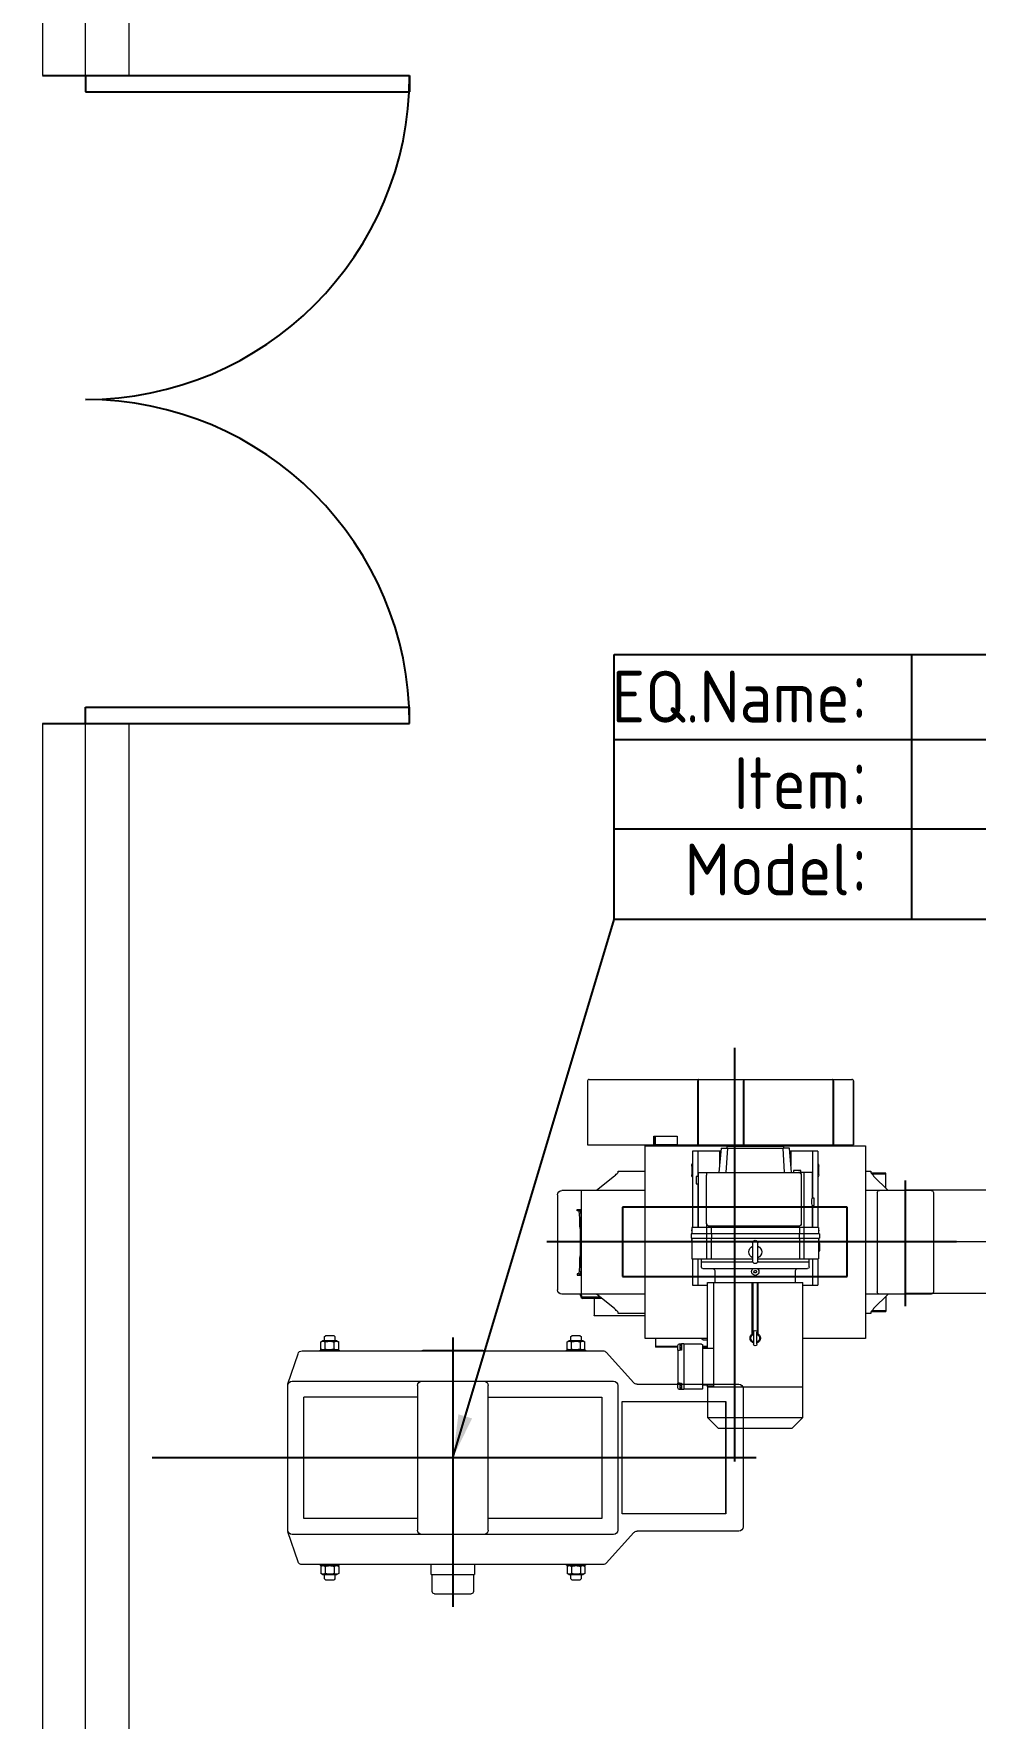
# Model space of a CAD drawing. Extents: x -681219 to -550379, y -242630 to -158199.
# Drawn here: x -638575 to -636396, y -218720 to -214820 of the extents above; entities that cross this region are included whole.
import ezdxf
from ezdxf.lldxf.tags import DXFTag

# ---------------------------------------------------------------- set-up
doc = ezdxf.new("R2010")
doc.units = 0
doc.header["$LTSCALE"] = 1000
doc.linetypes.add('DASHED2', pattern=[9.525, 6.35, -3.175])
doc.layers.get('0').update_dxf_attribs({"linetype": 'CONTINUOUS'})
for name, color, linetype in [('center', 253, 'CENTER2'), ('GY_Bj_Hatch', 9, 'CONTINUOUS'), ('GY_Door', 4, 'CONTINUOUS'), ('interface', 251, 'DASHED2'), ('NEW1', 2, 'CONTINUOUS'), ('TEXT', 7, 'CONTINUOUS')]:
    doc.layers.add(name, color=color, linetype=linetype)
doc.layers.add('famsun', color=7, linetype='CONTINUOUS', lineweight=0)
doc.layers.add('轴网_轴线', color=1, linetype='CENTER2', lineweight=0)
doc.styles.add('ISOCP', font='isocp.shx', dxfattribs={"bigfont": 'gbcbig.shx'})
tags = doc.linetypes.add('CENTER2', pattern=[28.575, 19.05, -3.175, 3.175, -3.175]).pattern_tags.tags
tags[10:11] = [DXFTag(74, 4), DXFTag(75, 0), DXFTag(340, '0'), DXFTag(46, 0.0), DXFTag(50, 0.0), DXFTag(44, 0.0), DXFTag(45, 0.0)]
tags[8:9] = [DXFTag(74, 4), DXFTag(75, 0), DXFTag(340, '0'), DXFTag(46, 0.0), DXFTag(50, 0.0), DXFTag(44, 0.0), DXFTag(45, 0.0)]
tags[6:7] = [DXFTag(74, 4), DXFTag(75, 0), DXFTag(340, '0'), DXFTag(46, 0.0), DXFTag(50, 0.0), DXFTag(44, 0.0), DXFTag(45, 0.0)]
tags[4:5] = [DXFTag(74, 4), DXFTag(75, 0), DXFTag(340, '0'), DXFTag(46, 0.0), DXFTag(50, 0.0), DXFTag(44, 0.0), DXFTag(45, 0.0)]
doc.dimstyles.new('STD2', dxfattribs={"dimscale": 40, "dimtxt": 2.5, "dimasz": 2.5, "dimexe": 1, "dimexo": 0.7, "dimgap": 0.7, "dimtad": 1, "dimdec": 0, "dimdsep": 46, "dimtxsty": 'ISOCP', "dimcen": 2.5, "dimadec": 1, "dimazin": 2, "dimtfac": 1, "dimtdec": 0, "dimtmove": 0, "dimatfit": 3, "dimfxl": 0, "dimarcsym": 0})

# ---------------------------------------------------------------- blocks, each defined once
blk = doc.blocks.new('轴网FB0EDE194AE0F5E0')
at = {"layer": '轴网_轴线'}
blk.add_line((14500, -1200), (14500, 23700), dxfattribs=at)
blk = doc.blocks.new('*U60')
at = {"color": 0, "linetype": 'ByBlock', "lineweight": -2}
for p, q in [((-295, 282.5), (-297, 280.5)), ((-297, 280.5), (-297, 270.5)), ((-295, 282.5), (-275, 282.5)), ((-273, 280.5), (-275, 282.5)), ((-273, 270.5), (-273, 280.5)), ((275, 282.5), (273, 280.5)), ((273, 280.5), (273, 270.5)), ((275, 282.5), (295, 282.5)), ((297, 280.5), (295, 282.5)), ((297, 270.5), (297, 280.5)), ((-355, 244.2), (-419, 173.3)), ((348.8, 247.5), (-347.6, 247.5)), ((-307, 249), (-263, 249)), ((-307, 249), (-307, 247.5)), ((-301.6, 270.5), (-305.8, 268.1)), ((-305.8, 251.4), (-305.8, 268.1)), ((-305.8, 251.4), (-301.6, 249)), ((-301.6, 270.5), (-268.4, 270.5)), ((-295.4, 251.4), (-295.4, 268.1)), ((-274.6, 251.4), (-274.6, 268.1)), ((-264.2, 268.1), (-268.4, 270.5)), ((-268.4, 249), (-264.2, 251.4)), ((-264.2, 251.4), (-264.2, 268.1)), ((-263, 247.5), (-263, 249)), ((-69.4, 248.5), (69.4, 248.5)), ((263, 249), (307, 249)), ((263, 249), (263, 247.5)), ((268.4, 270.5), (264.2, 268.1)), ((264.2, 251.4), (264.2, 268.1)), ((264.2, 251.4), (268.4, 249)), ((268.4, 270.5), (301.6, 270.5)), ((274.6, 251.4), (274.6, 268.1)), ((295.4, 251.4), (295.4, 268.1)), ((305.8, 268.1), (301.6, 270.5)), ((301.6, 249), (305.8, 251.4)), ((305.8, 251.4), (305.8, 268.1)), ((307, 247.5), (307, 249)), ((381.5, 171.5), (358.3, 240.7)), ((-672, 160), (-672, -160)), ((-426.4, 170), (-662, 170)), ((-382, 167.5), (-382, -167.5)), ((372, 177.5), (-372, 177.5)), ((-82, -167.5), (-82, 167.5)), ((82, 167.5), (82, -167.5)), ((382, -167.5), (382, 167.5)), ((-632, 130), (-632, -130)), ((-392, 130), (-632, 130)), ((-631.8, -130), (-631.8, 130)), ((-392, -130), (-392, 130)), ((-345, 140.5), (-345, -140.5)), ((-82, 140.5), (-345, 140.5)), ((82, 140.5), (345, 140.5)), ((345, -140.5), (345, 140.5)), ((-632, -130), (-392, -130)), ((-345, -140.5), (-82, -140.5)), ((82, -140.5), (345, -140.5)), ((-662, -170), (-426.4, -170)), ((-419, -173.3), (-355, -244.2)), ((-372, -177.5), (372, -177.5)), ((358.3, -240.7), (381.5, -171.5)), ((-347.6, -247.5), (348.8, -247.5)), ((-307, -247.5), (-307, -249)), ((-263, -249), (-307, -249)), ((-301.6, -249), (-305.8, -251.4)), ((-305.8, -251.4), (-305.8, -268.1)), ((-305.8, -268.1), (-301.6, -270.5)), ((-268.4, -270.5), (-301.6, -270.5)), ((-297, -270.5), (-297, -280.5)), ((-295.4, -251.4), (-295.4, -268.1)), ((-274.6, -251.4), (-274.6, -268.1)), ((-273, -280.5), (-273, -270.5)), ((-264.2, -251.4), (-268.4, -249)), ((-268.4, -270.5), (-264.2, -268.1)), ((-264.2, -251.4), (-264.2, -268.1)), ((-263, -249), (-263, -247.5)), ((-50, -247.5), (-50, -270)), ((50, -270), (-50, -270)), ((-47.5, -270), (-47.5, -310)), ((47.5, -310), (47.5, -270)), ((50, -270), (50, -247.5)), ((263, -247.5), (263, -249)), ((307, -249), (263, -249)), ((268.4, -249), (264.2, -251.4)), ((264.2, -251.4), (264.2, -268.1)), ((264.2, -268.1), (268.4, -270.5)), ((301.6, -270.5), (268.4, -270.5)), ((273, -270.5), (273, -280.5)), ((274.6, -251.4), (274.6, -268.1)), ((295.4, -251.4), (295.4, -268.1)), ((297, -280.5), (297, -270.5)), ((305.8, -251.4), (301.6, -249)), ((301.6, -270.5), (305.8, -268.1)), ((305.8, -251.4), (305.8, -268.1)), ((307, -249), (307, -247.5)), ((-297, -280.5), (-295, -282.5)), ((-275, -282.5), (-295, -282.5)), ((-275, -282.5), (-273, -280.5)), ((273, -280.5), (275, -282.5)), ((295, -282.5), (275, -282.5)), ((295, -282.5), (297, -280.5)), ((42.5, -315), (-42.5, -315))]:
    blk.add_line(p, q, dxfattribs=at)
for centre, radius, start, end in [((-347.6, 237.5), 10, 90, 137.9108), ((-300.6, 260.4), 9.27, 55.9, 124.103), ((-300.6, 259.1), 9.27, 235.8969, 304.1002), ((-269.4, 260.4), 9.27, 55.8969, 124.1002), ((-269.4, 259.1), 9.27, 235.9, 304.103), ((-69.4, 243.9), 4.6, 90, 128.5), ((69.4, 243.9), 4.6, 51.5, 90), ((269.4, 260.4), 9.27, 55.9, 124.103), ((269.4, 259.1), 9.27, 235.8969, 304.1002), ((300.6, 260.4), 9.27, 55.8969, 124.1002), ((300.6, 259.1), 9.27, 235.9, 304.103), ((348.8, 237.5), 10, 18.5458, 90), ((-662, 160), 10, 90, 180), ((-426.4, 180), 10, 270, 317.9108), ((-372, 167.5), 10, 90, 180), ((-72, 167.5), 10, 90, 180), ((72, 167.5), 10, 0, 90), ((372, 167.5), 10, 0, 90), ((372, 168.4), 10, 0, 18.5458), ((-662, -160), 10, 180, 270), ((-426.4, -180), 10, 42.0892, 90), ((-372, -167.5), 10, 180, 270), ((-72, -167.5), 10, 180, 270), ((72, -167.5), 10, 270, 0), ((372, -167.5), 10, 270, 0), ((372, -168.4), 10, 341.4542, 0), ((-347.6, -237.5), 10, 222.0892, 270), ((-300.6, -259.1), 9.27, 55.9, 124.103), ((-300.6, -260.4), 9.27, 235.8969, 304.1002), ((-269.4, -259.1), 9.27, 55.8969, 124.1002), ((-269.4, -260.4), 9.27, 235.9, 304.103), ((269.4, -259.1), 9.27, 55.9, 124.103), ((269.4, -260.4), 9.27, 235.8969, 304.1002), ((300.6, -259.1), 9.27, 55.8969, 124.1002), ((300.6, -260.4), 9.27, 235.9, 304.103), ((348.8, -237.5), 10, 270, 341.4542), ((-42.5, -310), 5, 180, 270), ((42.5, -310), 5, 270, 0)]:
    blk.add_arc(centre, radius, start, end, dxfattribs=at)
for points, knots in [([(-274.6, 268.1), (-276.3, 268.6), (-278, 269), (-280.6, 269.4), (-281.5, 269.5), (-283.2, 269.7), (-284.1, 269.7), (-286.8, 269.7), (-288.5, 269.5), (-291.1, 269.1), (-292, 268.9), (-293.7, 268.6), (-294.5, 268.3), (-295.4, 268.1)], [0, 0, 0, 0, 0.25, 0.25, 0.375, 0.375, 0.5, 0.5, 0.75, 0.75, 0.875, 0.875, 1, 1, 1, 1]), ([(-295.4, 251.4), (-294.5, 251.2), (-293.7, 250.9), (-292, 250.6), (-291.1, 250.4), (-288.5, 250), (-286.8, 249.8), (-284.1, 249.8), (-283.2, 249.8), (-281.5, 250), (-280.6, 250.1), (-278, 250.5), (-276.3, 250.9), (-274.6, 251.4)], [0, 0, 0, 0, 0.125, 0.125, 0.25, 0.25, 0.5, 0.5, 0.625, 0.625, 0.75, 0.75, 1, 1, 1, 1]), ([(295.4, 268.1), (293.7, 268.6), (292, 269), (289.4, 269.4), (288.5, 269.5), (286.8, 269.7), (285.9, 269.7), (283.2, 269.7), (281.5, 269.5), (278.9, 269.1), (278, 268.9), (276.3, 268.6), (275.5, 268.3), (274.6, 268.1)], [0, 0, 0, 0, 0.25, 0.25, 0.375, 0.375, 0.5, 0.5, 0.75, 0.75, 0.875, 0.875, 1, 1, 1, 1]), ([(274.6, 251.4), (275.5, 251.2), (276.3, 250.9), (278, 250.6), (278.9, 250.4), (281.5, 250), (283.2, 249.8), (285.9, 249.8), (286.8, 249.8), (288.5, 250), (289.4, 250.1), (292, 250.5), (293.7, 250.9), (295.4, 251.4)], [0, 0, 0, 0, 0.125, 0.125, 0.25, 0.25, 0.5, 0.5, 0.625, 0.625, 0.75, 0.75, 1, 1, 1, 1]), ([(-274.6, -251.4), (-275.5, -251.2), (-276.3, -250.9), (-278, -250.6), (-278.9, -250.4), (-281.5, -250), (-283.2, -249.8), (-285.9, -249.8), (-286.8, -249.8), (-288.5, -250), (-289.4, -250.1), (-292, -250.5), (-293.7, -250.9), (-295.4, -251.4)], [0, 0, 0, 0, 0.125, 0.125, 0.25, 0.25, 0.5, 0.5, 0.625, 0.625, 0.75, 0.75, 1, 1, 1, 1]), ([(-295.4, -268.1), (-293.7, -268.6), (-292, -269), (-289.4, -269.4), (-288.5, -269.5), (-286.8, -269.7), (-285.9, -269.7), (-283.2, -269.7), (-281.5, -269.5), (-278.9, -269.1), (-278, -268.9), (-276.3, -268.6), (-275.5, -268.3), (-274.6, -268.1)], [0, 0, 0, 0, 0.25, 0.25, 0.375, 0.375, 0.5, 0.5, 0.75, 0.75, 0.875, 0.875, 1, 1, 1, 1]), ([(295.4, -251.4), (294.5, -251.2), (293.7, -250.9), (292, -250.6), (291.1, -250.4), (288.5, -250), (286.8, -249.8), (284.1, -249.8), (283.2, -249.8), (281.5, -250), (280.6, -250.1), (278, -250.5), (276.3, -250.9), (274.6, -251.4)], [0, 0, 0, 0, 0.125, 0.125, 0.25, 0.25, 0.5, 0.5, 0.625, 0.625, 0.75, 0.75, 1, 1, 1, 1]), ([(274.6, -268.1), (276.3, -268.6), (278, -269), (280.6, -269.4), (281.5, -269.5), (283.2, -269.7), (284.1, -269.7), (286.8, -269.7), (288.5, -269.5), (291.1, -269.1), (292, -268.9), (293.7, -268.6), (294.5, -268.3), (295.4, -268.1)], [0, 0, 0, 0, 0.25, 0.25, 0.375, 0.375, 0.5, 0.5, 0.75, 0.75, 0.875, 0.875, 1, 1, 1, 1])]:
    blk.add_open_spline(points, degree=3, knots=knots, dxfattribs=at)
at = {"layer": 'center', "lineweight": 25, "ltscale": 9.784777}
for p, q in [((0, 278.5), (0, -345)), ((-702, 0), (696, 0))]:
    blk.add_line(p, q, dxfattribs=at)
blk = doc.blocks.new('*U126')
at = {"color": 0, "linetype": 'ByBlock', "lineweight": -2}
for p, q in [((120.1, 224.3), (120.1, 372.3)), ((120.1, 372.3), (120.1, 224.3)), ((121.5, 375.2), (121.5, 375.2)), ((169.1, 375.8), (123.7, 375.8)), ((166.3, 372.3), (166.3, 224.3)), ((167.1, 224.3), (167.1, 372.3)), ((167.6, 375.2), (167.6, 375.1)), ((374.1, 375.8), (169.1, 375.8)), ((373.6, 372.3), (373.6, 224.3)), ((477.7, 375.8), (374.1, 375.8)), ((374.2, 375.2), (374.2, 372.3)), ((374.2, 375.2), (374.2, 372.3)), ((374.2, 224.3), (374.2, 372.3)), ((374.2, 372.3), (374.2, 224.3)), ((374.8, 224.3), (374.8, 372.3)), ((732, 375.8), (477.7, 375.8)), ((479.3, 375.2), (479.3, 375.1)), ((479.9, 372.3), (479.9, 224.3)), ((480.7, 224.3), (480.7, 372.3)), ((735.5, 372.3), (735.5, 224.3)), ((528, 244.3), (528, 224.3)), ((582.5, 244.3), (528, 244.3)), ((579.4, 244.3), (579.4, 228.9)), ((581.1, 241.3), (579.4, 241.3)), ((581.1, 224.3), (581.1, 244.3)), ((582.5, 224.3), (582.5, 244.3)), ((92.5, 221.8), (92.5, 203.8)), ((316.5, 221.8), (92.5, 221.8)), ((92.5, 203.8), (92.5, -206.2)), ((166.3, 224.3), (120.1, 224.3)), ((120.1, 224.3), (120.1, 224.3)), ((166.3, 224.3), (167.1, 224.3)), ((373.6, 224.3), (167.1, 224.3)), ((202.5, 209.8), (202.5, 32.8)), ((202.5, 209.8), (215, 209.8)), ((215, 209.8), (215, 101.3)), ((215, 209.8), (265, 209.8)), ((263.6, 160.8), (268.5, 216.8)), ((265, 209.8), (267.9, 209.8)), ((265, 209.8), (265, 176.8)), ((268.5, 216.8), (283.1, 216.8)), ((279.4, 160.8), (283.1, 216.8)), ((281.5, 220.8), (413.5, 220.8)), ((281.5, 216.8), (281.5, 220.8)), ((411.9, 216.8), (283.1, 216.8)), ((316.5, 220.8), (316.5, 224.3)), ((373.6, 224.3), (374.2, 224.3)), ((374.2, 226.3), (374.2, 226.3)), ((374.2, 224.3), (374.2, 224.3)), ((374.8, 224.3), (374.2, 224.3)), ((479.9, 224.3), (374.8, 224.3)), ((378.5, 224.3), (378.5, 220.8)), ((602.5, 221.8), (378.5, 221.8)), ((411.9, 216.8), (415.6, 160.8)), ((426.5, 216.8), (411.9, 216.8)), ((413.5, 220.8), (413.5, 216.8)), ((424.6, 223.8), (435.2, 223.8)), ((426.5, 216.8), (431.4, 160.8)), ((427.1, 209.8), (430, 209.8)), ((430, 209.8), (480, 209.8)), ((430, 209.8), (430, 176.8)), ((445.2, 223.8), (435.2, 223.8)), ((435.2, 223.8), (435.2, 221.8)), ((445.2, 221.8), (445.2, 223.8)), ((477, 221.8), (477, 224.3)), ((480.7, 224.3), (479.9, 224.3)), ((480, 209.8), (492.5, 209.8)), ((480, 209.8), (480, 151.3)), ((528, 224.3), (480.7, 224.3)), ((492.5, 209.8), (492.5, 32.8)), ((528, 224.3), (575.1, 224.3)), ((553, 224.3), (553, 221.8)), ((575.1, 224.3), (581.1, 224.3)), ((578.7, 226.3), (581.1, 226.3)), ((582.5, 224.3), (581.1, 224.3)), ((735.5, 224.3), (582.5, 224.3)), ((602.5, 203.8), (602.5, 221.8)), ((602.5, -206.2), (602.5, 203.8)), ((45, 158.8), (78.6, 158.8)), ((45, 156.8), (45, 158.8)), ((45, 156.8), (76.9, 156.8)), ((45, 123.8), (45, 156.8)), ((45, 156.8), (76.9, 156.8)), ((92.5, 163.8), (80.1, 163.8)), ((200.5, 155.3), (200.5, 175.3)), ((202.5, 163.8), (200.5, 163.8)), ((215.5, 160.8), (215.5, 101.3)), ((215.5, 160.8), (235, 160.8)), ((235, 160.8), (235, 32.8)), ((235, 160.8), (247.5, 160.8)), ((242, 165.3), (259, 165.3)), ((242, 160.8), (242, 165.3)), ((479.5, 160.8), (247.5, 160.8)), ((259, 165.3), (259, 160.8)), ((460, 160.8), (460, 154.3)), ((479.5, 160.8), (479.5, 32.8)), ((494.5, 163.8), (492.5, 163.8)), ((494.5, 175.3), (494.5, 155.3)), ((664.9, 163.8), (602.5, 163.8)), ((-60, 118.8), (60, 118.8)), ((40, 118.8), (73.5, 152.3)), ((60, 118.8), (92.5, 118.8)), ((241, 154.3), (241, 130.5)), ((241, 130.5), (241, 66.1)), ((460, 130.5), (460, 154.3)), ((460, 66.1), (460, 130.5)), ((479.5, 151.3), (484, 151.3)), ((484, 134.3), (479.5, 134.3)), ((480, 134.3), (480, 32.8)), ((484, 151.3), (484, 134.3)), ((602.5, 118.8), (750, 118.8)), ((673.1, 152.3), (715, 118.8)), ((750, 118.8), (750, 71.9)), ((750, 118.8), (795, 118.8)), ((750, 118.8), (750, 74.8)), ((-65, 113.8), (-65, 64.4)), ((65, 113.8), (65, 64.4)), ((211, 84.3), (211, 101.3)), ((211, 101.3), (215.5, 101.3)), ((215.5, 84.3), (211, 84.3)), ((215, 84.3), (215, 32.8)), ((215.5, 84.3), (215.5, 32.8)), ((805, 108.8), (805, -111.2)), ((-65, 64.4), (-65, 63.7)), ((-65, 63.7), (-65, 0)), ((65, 64.4), (65, 63.7)), ((65, 63.7), (65, 0)), ((241, 66.1), (241, 42.3)), ((460, 42.3), (460, 66.1)), ((460, 42.3), (460, 32.8)), ((759.8, 74.8), (750, 74.8)), ((750, 71.9), (750, 71.7)), ((750, 71.7), (750, 30.4)), ((755.7, 71.8), (751, 71.8)), ((755.7, 71.8), (756.8, 71.8)), ((756.8, 71.8), (759.8, 71.8)), ((759.8, 71.8), (759.8, 74.8)), ((199, 18.3), (235, 18.3)), ((199, 18.3), (199, 8.3)), ((235, 8.3), (199, 8.3)), ((200.5, 18.3), (200.5, 25.3)), ((200.5, 5.3), (200.5, 8.3)), ((201, 32.8), (201, 18.3)), ((201, 32.8), (235, 32.8)), ((201, 8.3), (201, -39.2)), ((235, 32.8), (235, 18.3)), ((235, 32.8), (245.4, 32.8)), ((235, 18.3), (246, 18.3)), ((235, 18.3), (235, 8.3)), ((246, 8.3), (235, 8.3)), ((235, 8.3), (235, -39.2)), ((245.4, 32.8), (245.4, 18.3)), ((245.4, 32.8), (449.6, 32.8)), ((245.4, 8.3), (245.4, -39.2)), ((246, 18.3), (246, 8.3)), ((246, 18.3), (449, 18.3)), ((449, 8.3), (246, 8.3)), ((247.5, 35.8), (259.9, 35.8)), ((259.9, 35.8), (294.9, 35.8)), ((294.9, 35.8), (337.1, 35.8)), ((337.1, 35.8), (361.9, 35.8)), ((361.9, 35.8), (404.1, 35.8)), ((404.1, 35.8), (441.1, 35.8)), ((441.1, 35.8), (453.5, 35.8)), ((449, 18.3), (449, 8.3)), ((449, 18.3), (460, 18.3)), ((460, 8.3), (449, 8.3)), ((449.6, 32.8), (449.6, 18.3)), ((449.6, 32.8), (460, 32.8)), ((449.6, 8.3), (449.6, -39.2)), ((460, 32.8), (460, 18.3)), ((460, 32.8), (494, 32.8)), ((460, 18.3), (460, 8.3)), ((460, 18.3), (496, 18.3)), ((460, 8.3), (460, -39.2)), ((496, 8.3), (460, 8.3)), ((494, 32.8), (494, 18.3)), ((494, 8.3), (494, -39.2)), ((494.5, 25.3), (494.5, 18.3)), ((494.5, 8.3), (494.5, 5.3)), ((496, 18.3), (496, 8.3)), ((750, 30.4), (750, -0.5)), ((753, 30.4), (753, -0.5)), ((-65, 0), (-65, -2.4)), ((-65, -2.4), (-65, -66.1)), ((65, 0), (65, -2.4)), ((65, -2.4), (65, -66.1)), ((198, -20.7), (198, -3.7)), ((198, -3.7), (201, -3.7)), ((201, -20.7), (198, -20.7)), ((341.5, -44.5), (341.5, -2.5)), ((353.5, -2.5), (353.5, -44.5)), ((750, -0.5), (750, -1.9)), ((750, -1.9), (750, -32.8)), ((750, -32.8), (750, -74.1)), ((753, -1.9), (753, -0.5)), ((753, -1.9), (753, -32.8)), ((-65, -66.1), (-65, -66.8)), ((-65, -66.8), (-65, -116.2)), ((65, -66.1), (65, -66.8)), ((65, -66.8), (65, -116.2)), ((235, -39.2), (201, -39.2)), ((202.5, -39.2), (202.5, -100.2)), ((215, -39.2), (215, -100.2)), ((222.5, -47.2), (222.5, -39.2)), ((222.5, -47.2), (342.2, -47.2)), ((222.5, -58.2), (222.5, -47.2)), ((468.5, -62.2), (226.5, -62.2)), ((245.4, -39.2), (235, -39.2)), ((341.5, -39.2), (245.4, -39.2)), ((254, -94.4), (254, -66.2)), ((345.8, -66.2), (344, -69.2)), ((344, -69.2), (345.8, -72.2)), ((349.2, -66.2), (345.8, -66.2)), ((345.8, -72.2), (349.2, -72.2)), ((351, -69.2), (349.2, -66.2)), ((349.2, -72.2), (351, -69.2)), ((352.8, -47.2), (472.5, -47.2)), ((449.6, -39.2), (353.5, -39.2)), ((441, -66.2), (441, -94.4)), ((460, -39.2), (449.6, -39.2)), ((494, -39.2), (460, -39.2)), ((472.5, -39.2), (472.5, -47.2)), ((472.5, -47.2), (472.5, -58.2)), ((480, -39.2), (480, -100.2)), ((492.5, -39.2), (492.5, -100.2)), ((750, -74.1), (750, -74.3)), ((750, -74.3), (750, -121.2)), ((750, -77.2), (750, -121.2)), ((759.8, -77.2), (750, -77.2)), ((755.7, -74.2), (751, -74.2)), ((755.7, -74.2), (756.8, -74.2)), ((756.8, -74.2), (759.8, -74.2)), ((759.8, -74.2), (759.8, -77.2)), ((215, -100.2), (202.5, -100.2)), ((237.2, -100.2), (215, -100.2)), ((237.2, -336.2), (237.2, -94.4)), ((457.8, -94.4), (237.2, -94.4)), ((340.6, -213.4), (340.6, -94.4)), ((342.6, -212.3), (342.6, -94.4)), ((352.4, -212.3), (352.4, -94.4)), ((354.4, -213.4), (354.4, -94.4)), ((443.2, -336.2), (443.2, -94.4)), ((457.8, -246.2), (457.8, -94.4)), ((480, -100.2), (457.8, -100.2)), ((492.5, -100.2), (480, -100.2)), ((-60, -121.2), (60, -121.2)), ((40, -121.2), (73.5, -154.7)), ((45, -126.2), (45, -159.2)), ((60, -121.2), (92.5, -121.2)), ((602.5, -121.2), (750, -121.2)), ((673.1, -154.7), (715, -121.2)), ((702.5, -131.2), (746.2, -131.2)), ((706.3, -128.2), (746.2, -128.2)), ((720.3, -132.2), (720.3, -170.2)), ((749.3, -124.4), (749.3, -121.2)), ((750, -121.2), (795, -121.2)), ((751.8, -124.4), (751.8, -121.2)), ((76.9, -159.2), (45, -159.2)), ((45, -159.2), (45, -161.2)), ((76.9, -159.2), (45, -159.2)), ((78.7, -161.2), (45, -161.2)), ((80.1, -166.2), (92.5, -166.2)), ((602.5, -166.2), (664.9, -166.2)), ((602.5, -171.2), (654.5, -171.2)), ((654.5, -171.2), (669.7, -171.2)), ((669.7, -171.2), (717.6, -171.2)), ((717.6, -171.2), (719.3, -171.2)), ((92.5, -206.2), (92.5, -224.2)), ((92.5, -224.2), (237.2, -224.2)), ((343.5, -237.2), (343.5, -209.2)), ((351.5, -209.2), (351.5, -237.2)), ((457.8, -224.2), (602.5, -224.2)), ((468.2, -227.2), (457.8, -227.2)), ((470.2, -224.2), (470.2, -225.2)), ((578.2, -224.2), (578.2, -242.2)), ((602.5, -224.2), (602.5, -206.2)), ((469.5, -246.2), (443.2, -246.2)), ((457.8, -242.2), (469.5, -242.2)), ((457.8, -242.2), (469.5, -242.2)), ((457.8, -244.2), (469.5, -244.2)), ((469.5, -239.2), (469.5, -339.2)), ((471.5, -237.2), (512.5, -237.2)), ((512.5, -236.2), (512.5, -240.2)), ((512.5, -236.2), (518.5, -236.2)), ((512.5, -240.2), (512.5, -338.2)), ((518.5, -236.2), (518.5, -240.2)), ((522.5, -236.2), (518.5, -236.2)), ((518.5, -238.6), (522, -238.6)), ((518.5, -240.2), (518.5, -251.2)), ((518.5, -240.9), (522, -240.9)), ((518.5, -245.5), (522, -245.5)), ((518.5, -247.8), (522, -247.8)), ((518.5, -251.2), (522.5, -251.2)), ((522, -238.6), (522, -240.9)), ((522, -240.9), (522, -245.5)), ((522, -245.5), (522, -247.8)), ((526.5, -251.2), (522.5, -251.2)), ((526.5, -247.2), (526.5, -240.2)), ((526.5, -242.2), (578.2, -242.2)), ((526.5, -242.2), (578.2, -242.2)), ((526.5, -244.2), (578.2, -244.2)), ((526.5, -251.2), (526.5, -247.2)), ((526.5, -251.2), (526.5, -327.2)), ((578.2, -242.2), (578.2, -244.2)), ((237, -336.2), (458, -336.2)), ((237, -406.7), (237, -336.2)), ((443.2, -332.2), (469.5, -332.2)), ((443.2, -336), (448.9, -336)), ((448.9, -336), (453.3, -336)), ((453.3, -336), (456.3, -336)), ((456.3, -336), (457.8, -336)), ((457.8, -336), (457.8, -332.2)), ((458, -336.2), (458, -406.7)), ((471.5, -341.2), (512.5, -341.2)), ((512.5, -338.2), (512.5, -342.2)), ((512.5, -342.2), (518.5, -342.2)), ((522.5, -327.2), (518.5, -327.2)), ((518.5, -327.2), (518.5, -338.2)), ((518.5, -330.6), (522, -330.6)), ((518.5, -332.9), (522, -332.9)), ((518.5, -337.5), (522, -337.5)), ((518.5, -338.2), (518.5, -342.2)), ((518.5, -339.8), (522, -339.8)), ((518.5, -342.2), (522.5, -342.2)), ((522, -330.6), (522, -332.9)), ((522, -332.9), (522, -337.5)), ((522, -337.5), (522, -339.8)), ((522.5, -327.2), (526.5, -327.2)), ((526.5, -331.2), (526.5, -327.2)), ((526.5, -338.2), (526.5, -331.2)), ((458, -406.7), (237, -406.7)), ((262.5, -432.2), (237, -406.7)), ((458, -406.7), (432.5, -432.2)), ((262.5, -432.2), (432.5, -432.2))]:
    blk.add_line(p, q, dxfattribs=at)
for centre, radius, start, end in [((424.6, 203.8), 20, 90, 115.8419), ((426.2, 215.3), 9, 70.8119, 90), ((128, 114.8), 66.2, 136.555, 145.5156), ((129.5, 160.7), 49.5, 176.3863, 180.3934), ((207.5, 175.3), 7, 135.5847, 180), ((247.5, 154.3), 6.5, 90, 180), ((487.5, 175.3), 7, 0, 44.4153), ((625.3, 160.7), 39.7, 359.5099, 4.5148), ((618.9, 105.6), 71.6, 40.7345, 49.8898), ((-60, 113.8), 5, 90, 180), ((60, 113.8), 5, 0, 90), ((207.5, 155.3), 7, 180, 224.4153), ((487.5, 155.3), 7, 315.5847, 0), ((795, 108.8), 10, 0, 90), ((247.5, 42.3), 6.5, 180, 270), ((453.5, 42.3), 6.5, 270, 0), ((207.5, 25.3), 7, 158.2132, 180), ((207.5, 5.3), 7, 180, 201.7868), ((347.5, -2.5), 6, 0, 180), ((487.5, 25.3), 7, 0, 21.7868), ((487.5, 5.3), 7, 338.2132, 0), ((347.5, -23.5), 15, 113.575, 246.425), ((347.5, -23.5), 15, 293.575, 66.425), ((226.5, -58.2), 4, 180, 270), ((250, -66.2), 4, 0, 90), ((347.5, -69.2), 8.5, 124.5603, 55.4397), ((347.5, -44.5), 6, 180, 0), ((445, -66.2), 4, 90, 180), ((468.5, -58.2), 4, 270, 0), ((-60, -116.2), 5, 180, 270), ((60, -116.2), 5, 270, 0), ((795, -111.2), 10, 270, 0), ((125.8, -119), 63.4, 214.2853, 223.6441), ((620.9, -110.1), 68.7, 309.9181, 319.4576), ((719.3, -132.2), 1, 0, 90), ((129.5, -163.1), 49.5, 179.6066, 183.6137), ((625.3, -163.1), 39.7, 355.4852, 0.4901), ((719.3, -170.2), 1, 270, 0), ((347.5, -223.2), 12, 109.3528, 250.5288), ((347.5, -223.2), 10, 112.5399, 247.4601), ((347.5, -209.2), 4, 0, 180), ((347.5, -223.2), 10, 292.5399, 67.4601), ((347.5, -223.2), 12, 0, 70.5288), ((347.5, -223.2), 12, 289.4712, 0), ((468.2, -225.2), 2, 270, 0), ((347.5, -237.2), 4, 180, 0), ((471.5, -239.2), 2, 145.8985, 180), ((471.5, -239.2), 2, 90, 145.8985), ((522.5, -240.2), 4, 0, 90), ((471.5, -339.2), 2, 180, 214.1015), ((471.5, -339.2), 2, 214.1015, 270), ((522.5, -338.2), 4, 270, 0)]:
    blk.add_arc(centre, radius, start, end, dxfattribs=at)
at = {"color": 0, "linetype": 'ByBlock', "lineweight": -2, "extrusion": (0, 0, -1)}
for centre, major_axis, ratio, start_param, end_param in [((123.3, 372.3), (0, -3.5), 0.915663, 1.570796, 2.533347), ((123.4, 372.3), (0, 3.5), 0.931691, 4.712389, 5.67494), ((123.7, 372.3), (-3.79, 0), 0.924426, 0.962551, 1.570796), ((123.7, 372.3), (-3.79, 0), 0.924392, 0.962551, 1.570796), ((169.5, 372.3), (0, 3.5), 0.915663, 4.712389, 5.67494), ((168.4, 372.3), (0, 3.5), 0.363251, 4.712389, 5.67494), ((169.1, 372.3), (0, -3.5), 0.748239, 2.533347, 3.141593), ((169.1, 372.3), (0, -3.5), 0.749572, 2.533347, 3.141593), ((374.9, 372.3), (0, -3.5), 0.363251, 1.570796, 2.533347), ((374.1, 372.3), (0, -3.5), 0.023584, 3.141593, 3.749838), ((374.1, 372.3), (0, -3.5), 0.021736, 3.141593, 3.749838), ((373.4, 372.3), (0, -3.5), 0.401948, 3.749838, 4.712389), ((374.1, 372.3), (0, -2), 0.023584, 4.31395, 4.712389), ((477.7, 372.3), (0, -3.5), 0.780312, 3.141593, 3.749838), ((477.7, 372.3), (0, -3.5), 0.781591, 3.141593, 3.749838), ((478.5, 372.3), (0, 3.5), 0.401948, 0.608246, 1.570796), ((477.4, 372.3), (0, -3.5), 0.931691, 3.749838, 4.712389), ((732, 372.3), (3.79, 0), 0.924392, 4.712389, 5.320635), ((732.3, 372.3), (0, -3.5), 0.931691, 3.749838, 4.712389), ((575.1, 228.9), (0, 4.6), 0.931691, 1.570796, 3.141593), ((215.5, 92.8), (0, 8.5), 0.221591, 0, 3.141593), ((756.8, 30.4), (0, 77.7), 0.087489, 4.712389, 5.274303), ((756.8, 30.4), (0, 43.4), 0.087489, 4.712389, 5.976845), ((756.8, -32.8), (0, 77.7), 0.087489, 4.150475, 4.712389), ((756.8, -32.8), (0, 43.4), 0.087489, 3.447933, 4.712389), ((746.2, -124.4), (0, -3.8), 0.824042, 4.712389, 6.283185), ((746.2, -124.4), (0, -6.8), 0.824042, 4.712389, 6.283185)]:
    blk.add_ellipse(centre, major_axis=major_axis, ratio=ratio, start_param=start_param, end_param=end_param, dxfattribs=at)
at = {"layer": 'center', "ltscale": 170.236292}
for p, q in [((395, -508.8), (395, 448.8)), ((0, -149.2), (0, 141.8)), ((-118.4, 0), (829.9, 0))]:
    blk.add_line(p, q, dxfattribs=at)
at = {"layer": 'interface', "ltscale": 3.807936}
blk.add_lwpolyline([(135, 80), (655, 80), (655, -80), (135, -80)], close=True, dxfattribs=at)
blk = doc.blocks.new('*U68')
at = {"color": 0, "linetype": 'ByBlock', "lineweight": -2}
for p, q in [((2800, 119.9), (2400, 119.9)), ((2800, -120.1), (2800, 119.9)), ((2400, -120.1), (2800, -120.1))]:
    blk.add_line(p, q, dxfattribs=at)
at = {"layer": 'center', "lineweight": -2, "ltscale": 374.77205}
blk.add_line((-673.6, -0.1), (2897.3, -0.1), dxfattribs=at)
blk = doc.blocks.new('Sdoor#JD_GY')
at = {"layer": 'GY_Door'}
for p, q in [((-0.5, 0), (-0.5, 0.5)), ((-0.5, 0.5), (-0.475, 0.5)), ((-0.475, 0), (-0.475, 0.5)), ((0.475, 0), (0.475, 0.5)), ((0.5, 0.5), (0.475, 0.5)), ((0.5, 0), (0.5, 0.5)), ((-0.5, 0), (-0.475, 0)), ((0.5, 0), (0.475, 0))]:
    blk.add_line(p, q, dxfattribs=at)
for centre, start, end in [((-0.5, 0), 0, 90), ((0.5, 0), 90, 180)]:
    blk.add_arc(centre, 0.5, start, end, dxfattribs=at)
blk = doc.blocks.new('Sdoor#JD_GY2023120806595600', base_point=(166086.6, 13933.4))
blk.add_wipeout([(165336.6, 14053.4), (166836.6, 14053.4), (166836.6, 13813.4), (165336.6, 13813.4)]).dxf.layer = 'GY_Bj_Hatch'
at = {"layer": 'GY_Door', "color": 4}
for p, q in [((165336.6, 14033.4), (165336.6, 13833.4)), ((166836.6, 14033.4), (166836.6, 13833.4))]:
    blk.add_line(p, q, dxfattribs=at)
at = {"layer": 'GY_Door', "xscale": 1500, "yscale": 1500, "rotation": 180}
blk.add_blockref('Sdoor#JD_GY', (166086.6, 13933.4), dxfattribs=at)

msp = doc.modelspace()

# ---------------------------------------------------------------- linework, layer by layer
at = {"layer": 'famsun'}
for p, q in [((-638555.4609, -212141.6983), (-638555.4609, -219191.6983)), ((-638355.4609, -212141.6983), (-638355.4609, -219191.6983))]:
    msp.add_line(p, q, dxfattribs=at)
at = {"layer": 'NEW1', "color": 2}
for p, q in [((-636544.0453, -216257.2117), (-636544.0453, -216870.2246)), ((-637232.1393, -216453.5981), (-635352.0438, -216453.5981)), ((-637232.1393, -216660.5917), (-635352.0438, -216660.5917))]:
    msp.add_line(p, q, dxfattribs=at)
msp.add_lwpolyline([(-637232.1393, -216257.2117), (-635352.0438, -216257.2117), (-635352.0438, -216870.2246), (-637232.1393, -216870.2246)], close=True, dxfattribs=at)

# ---------------------------------------------------------------- block references
at = {"layer": 'famsun', "xscale": -1}
for name, p in [('轴网FB0EDE194AE0F5E0', (-623955.4609, -226916.6983)), ('*U126', (-636558.139, -217616.7417)), ('*U68', (-633758.139, -217616.6323)), ('*U60', (-637605.4609, -218116.7417))]:
    msp.add_blockref(name, p, dxfattribs=at)

# ---------------------------------------------------------------- texts
at = {"layer": 'TEXT', "insert": (-636599.9984, -216294.7174), "char_height": 120, "attachment_point": 3, "style": 'ISOCP'}
msp.add_mtext_dynamic_manual_height_columns('{\\Fisocp|c134;EQ.Name}：{\\Fisocp|c134;\\PItem}：{\\Fisocp|c134;\\PModel}：', width=735.696912, gutter_width=40.8108, heights=[0], dxfattribs=at)

# ---------------------------------------------------------------- leaders
at = {"layer": 'NEW1', "color": 2}
msp.add_leader([(-637605.4609, -218116.7417), (-637232.1393, -216870.2246)], dimstyle='STD2', override={"dimgap": 0.7, "dimtad": 0}, dxfattribs=at)

# ---------------------------------------------------------------- next in the draw order: block references
at = {"layer": 'GY_Door', "rotation": 90.00000000000001}
msp.add_blockref('Sdoor#JD_GY2023120806595600', (-638455.4609, -215666.6983), dxfattribs=at)

doc.saveas('drawing.dxf')
